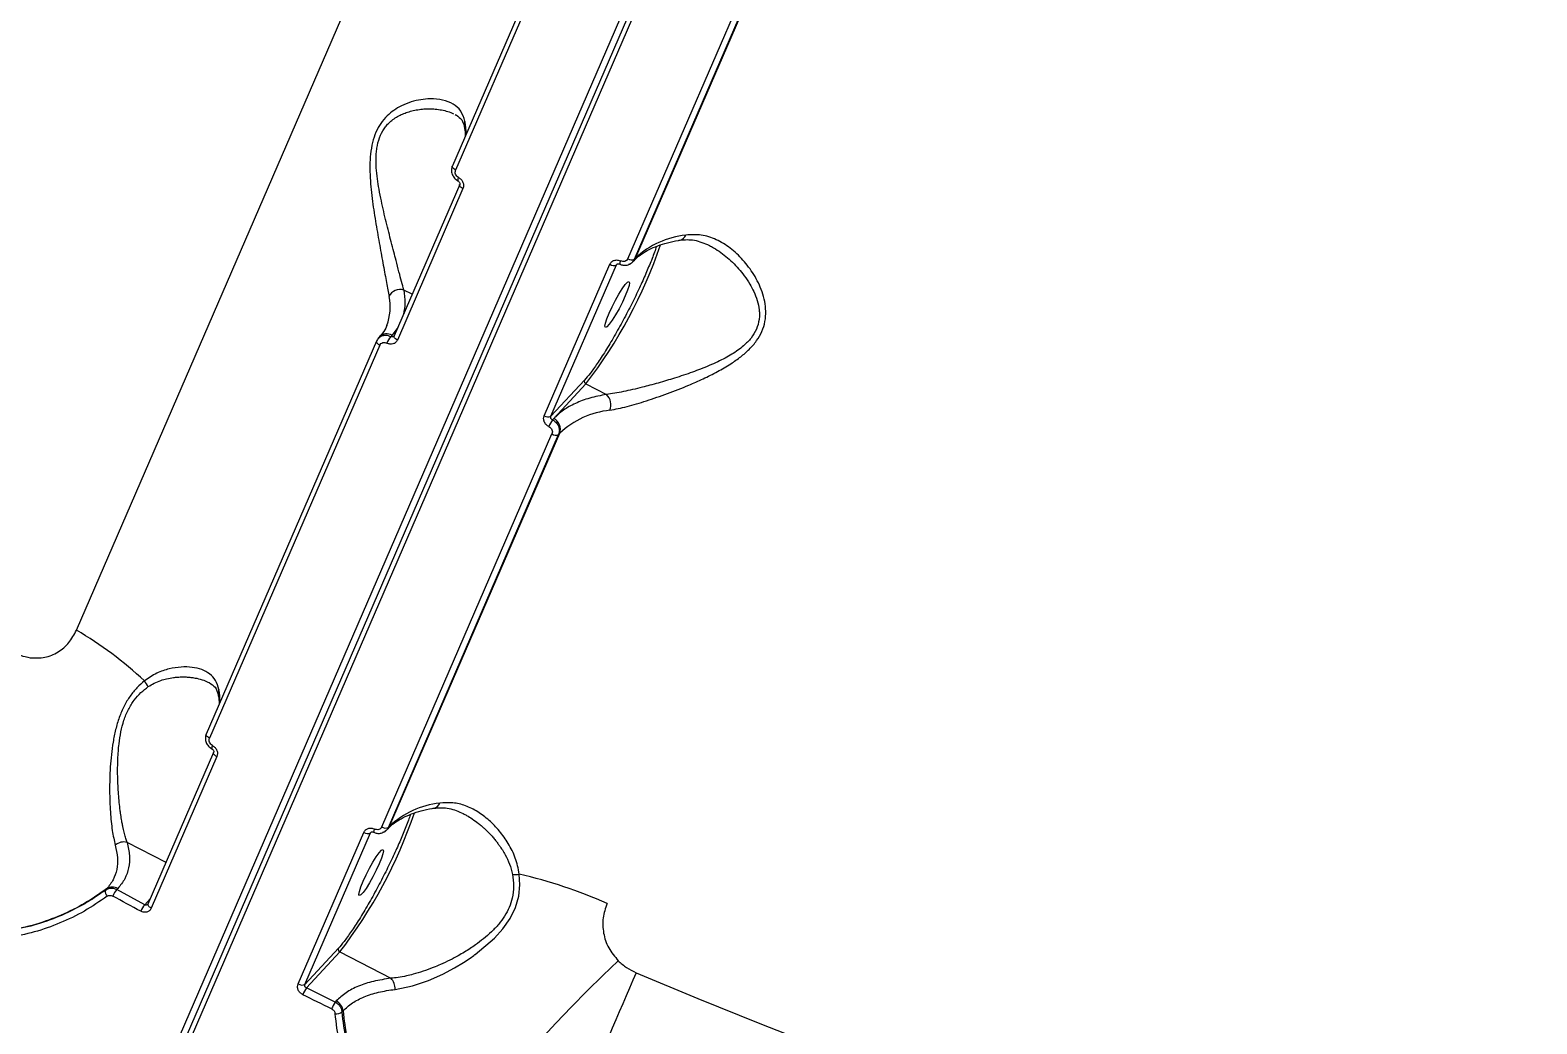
# Model space of a CAD drawing. Header units: millimetres. Extents: x -5873 to 5805, y -5301 to 4302.
# Drawn here: x -538.9 to -276.3, y 132.3 to 305.6 of the extents above; entities that cross this region are included whole.
import ezdxf

# ---------------------------------------------------------------- set-up
doc = ezdxf.new("R2010")
doc.units = ezdxf.units.MM
for name, color, linetype in [('DIKOM_ОБЪЕКТ', 7, 'Continuous'), ('DIKOM_РАЗМЕР_ЗОНА', 7, 'Continuous'), ('DIKOM_РАЗМЕР_ОБЪЕКТА', 7, 'Continuous')]:
    doc.layers.add(name, color=color, linetype=linetype)
doc.styles.add('style1', font='arial.ttf', dxfattribs={"width": 0.8})
doc.dimstyles.new('1-50', dxfattribs={"dimtxt": 300, "dimasz": 200, "dimexe": 100, "dimexo": 0, "dimgap": 100, "dimtad": 1, "dimtxsty": 'style1', "dimcen": 200, "dimclrd": 7, "dimclre": 7, "dimclrt": 7, "dimadec": 1, "dimazin": 2, "dimtfac": 1, "dimtmove": 0, "dimatfit": 2, "dimfxl": 0, "dimlwd": 25, "dimlwe": 18, "dimarcsym": 0})

# ---------------------------------------------------------------- blocks, each defined once
blk = doc.blocks.new('*D9')
at = {"layer": 'Defpoints', "color": 0, "transparency": 16777216}
for p in [(1338.11, 2802.44), (-4588.97, -1585.51), (-117.5, -1585.51)]:
    blk.add_point(p, dxfattribs=at)
at = {"layer": 'DIKOM_РАЗМЕР_ОБЪЕКТА', "color": 7, "lineweight": 18, "transparency": 16777216}
for p, q in [((1338.11, 2802.44), (-4688.97, 2802.44)), ((-117.5, -1585.51), (-4688.97, -1585.51))]:
    blk.add_line(p, q, dxfattribs=at)
at = {"layer": 'DIKOM_РАЗМЕР_ОБЪЕКТА', "color": 7, "lineweight": 25, "transparency": 16777216}
blk.add_line((-4588.97, 2602.44), (-4588.97, -1385.51), dxfattribs=at)
at = {"layer": 'DIKOM_РАЗМЕР_ОБЪЕКТА', "color": 7, "transparency": 16777216}
for points in [[(-4622.31, 2602.44), (-4555.64, 2602.44), (-4588.97, 2802.44)], [(-4622.31, -1385.51), (-4555.64, -1385.51), (-4588.97, -1585.51)]]:
    blk.add_solid(points, dxfattribs=at)
at = {"layer": 'DIKOM_РАЗМЕР_ОБЪЕКТА', "color": 7, "transparency": 16777216, "insert": (-4842.15, 460.98), "char_height": 300, "attachment_point": 5, "rotation": 90, "style": 'style1'}
blk.add_mtext('4400', dxfattribs=at)
blk = doc.blocks.new('*D10')
at = {"layer": 'Defpoints', "color": 0, "transparency": 16777216}
for p in [(4304.51, 1053.39), (-1538.59, -1332.39), (4304.51, -4224.84)]:
    blk.add_point(p, dxfattribs=at)
at = {"layer": 'DIKOM_РАЗМЕР_ОБЪЕКТА', "color": 7, "lineweight": 18, "transparency": 16777216}
for p, q in [((4304.51, 1053.39), (4304.51, -4324.84)), ((-1538.59, -1332.39), (-1538.59, -4324.84))]:
    blk.add_line(p, q, dxfattribs=at)
at = {"layer": 'DIKOM_РАЗМЕР_ОБЪЕКТА', "color": 7, "lineweight": 25, "transparency": 16777216}
blk.add_line((-1338.59, -4224.84), (4104.51, -4224.84), dxfattribs=at)
at = {"layer": 'DIKOM_РАЗМЕР_ОБЪЕКТА', "color": 7, "transparency": 16777216}
for points in [[(-1338.59, -4191.51), (-1338.59, -4258.18), (-1538.59, -4224.84)], [(4104.51, -4191.51), (4104.51, -4258.18), (4304.51, -4224.84)]]:
    blk.add_solid(points, dxfattribs=at)
at = {"layer": 'DIKOM_РАЗМЕР_ОБЪЕКТА', "color": 7, "transparency": 16777216, "insert": (1679.28, -3971.67), "char_height": 300, "attachment_point": 5, "style": 'style1'}
blk.add_mtext('5850', dxfattribs=at)
blk = doc.blocks.new('*D11')
at = {"layer": 'Defpoints', "color": 0, "transparency": 16777216}
for p in [(-510, 4302.44), (-5422.89, -3651.6), (284.83, -3651.6)]:
    blk.add_point(p, dxfattribs=at)
at = {"layer": 'DIKOM_РАЗМЕР_ЗОНА', "color": 7, "lineweight": 18, "transparency": 16777216}
for p, q in [((-510, 4302.44), (-5522.89, 4302.44)), ((284.83, -3651.6), (-5522.89, -3651.6))]:
    blk.add_line(p, q, dxfattribs=at)
at = {"layer": 'DIKOM_РАЗМЕР_ЗОНА', "color": 7, "lineweight": 25, "transparency": 16777216}
blk.add_line((-5422.89, 4102.44), (-5422.89, -3451.6), dxfattribs=at)
at = {"layer": 'DIKOM_РАЗМЕР_ЗОНА', "color": 7, "transparency": 16777216}
for points in [[(-5456.22, 4102.44), (-5389.56, 4102.44), (-5422.89, 4302.44)], [(-5456.22, -3451.6), (-5389.56, -3451.6), (-5422.89, -3651.6)]]:
    blk.add_solid(points, dxfattribs=at)
at = {"layer": 'DIKOM_РАЗМЕР_ЗОНА', "color": 7, "transparency": 16777216, "insert": (-5676.06, -474.49), "char_height": 300, "attachment_point": 5, "rotation": 90, "style": 'style1'}
blk.add_mtext('7950', dxfattribs=at)

msp = doc.modelspace()

# ---------------------------------------------------------------- linework, layer by layer
at = {"layer": 'DIKOM_ОБЪЕКТ', "color": 7, "linetype": 'Continuous', "lineweight": 15}
for p, q in [((-349.381, 507.769), (-522.35, 108.311)), ((-348.224, 507.593), (-521.193, 108.135)), ((-520.585, 107.401), (-347.616, 506.859)), ((-530.776, 200.964), (-405.696, 489.828)), ((-435.618, 350.401), (-465.28, 281.899)), ((-435.048, 349.686), (-464.71, 281.184)), ((-434.704, 265.715), (-405.042, 334.217)), ((-433.548, 265.615), (-403.886, 334.117)), ((-433.342, 265.836), (-403.68, 334.339)), ((-464.781, 290.85), (-464.607, 290.755)), ((-464.002, 278.669), (-475.438, 252.259)), ((-463.426, 277.952), (-474.862, 251.541)), ((-433.843, 265.161), (-433.637, 265.384)), ((-433.342, 265.836), (-433.548, 265.615)), ((-449.269, 238.347), (-437.833, 264.757)), ((-448.107, 238.244), (-436.672, 264.655)), ((-436.672, 264.655), (-436.511, 264.828)), ((-472.294, 259.518), (-473.743, 260.265)), ((-477.966, 252.092), (-478.172, 251.87)), ((-476.695, 254.084), (-476.771, 253.901)), ((-476.003, 252.148), (-475.785, 252.383)), ((-474.798, 253.737), (-475.785, 252.383)), ((-475.785, 252.383), (-475.034, 253.192)), ((-475.45, 252.219), (-475.484, 252.192)), ((-478.503, 251.362), (-508.165, 182.859)), ((-477.933, 250.647), (-507.595, 182.145)), ((-442.264, 244.542), (-448.107, 238.244)), ((-442.003, 243.902), (-447.611, 237.858)), ((-442.003, 243.902), (-438.437, 242.064)), ((-447.611, 237.858), (-447.829, 237.623)), ((-477.589, 166.676), (-447.927, 235.178)), ((-476.433, 166.576), (-446.77, 235.078)), ((-476.227, 166.797), (-446.565, 235.299)), ((-446.77, 235.078), (-446.565, 235.299)), ((-506.887, 179.63), (-518.323, 153.219)), ((-506.311, 178.912), (-517.747, 152.502)), ((-492.154, 139.308), (-480.718, 165.718)), ((-490.992, 139.205), (-479.556, 165.616)), ((-479.556, 165.616), (-479.396, 165.789)), ((-476.728, 166.122), (-476.522, 166.345)), ((-476.227, 166.797), (-476.433, 166.576)), ((-515.179, 160.479), (-521.956, 163.973)), ((-525.527, 155.847), (-525.699, 155.662)), ((-523.751, 155.741), (-523.564, 155.942)), ((-518.888, 153.109), (-523.751, 155.741)), ((-518.888, 153.109), (-517.919, 154.152)), ((-518.335, 153.18), (-518.369, 153.153)), ((-485.149, 145.502), (-490.992, 139.205)), ((-484.888, 144.863), (-490.714, 138.584)), ((-484.888, 144.863), (-475.994, 140.278)), ((-485.693, 136.121), (-490.714, 138.584)), ((-485.507, 136.322), (-485.693, 136.121)), ((-484.499, 134.422), (-484.328, 134.607))]:
    msp.add_line(p, q, dxfattribs=at)
at = {"layer": 'DIKOM_ОБЪЕКТ', "color": 7, "linetype": 'Continuous', "lineweight": 15, "flags": 128}
for points in [[(-464.71, 281.184), (-464.868, 281.279), (-465.008, 281.381), (-465.125, 281.488), (-465.214, 281.596), (-465.271, 281.7), (-465.296, 281.797), (-465.286, 281.883), (-465.28, 281.899)], [(-463.426, 277.952), (-463.586, 278.046), (-463.727, 278.149), (-463.845, 278.257), (-463.934, 278.365), (-463.993, 278.469), (-464.018, 278.567), (-464.008, 278.653), (-464.002, 278.669)], [(-433.342, 265.836), (-433.515, 265.532), (-433.637, 265.384)], [(-435.144, 259.258), (-435.654, 258.151), (-436.236, 257.01), (-436.843, 255.93), (-437.427, 254.996), (-437.939, 254.286), (-438.338, 253.856), (-438.592, 253.741), (-438.68, 253.95), (-438.596, 254.467), (-438.345, 255.25), (-437.949, 256.235), (-437.439, 257.343), (-436.857, 258.483), (-436.25, 259.564), (-435.666, 260.497), (-435.154, 261.208), (-434.755, 261.638), (-434.501, 261.753), (-434.413, 261.543), (-434.497, 261.026), (-434.748, 260.243), (-435.144, 259.258)], [(-474.862, 251.541), (-475.022, 251.636), (-475.163, 251.739), (-475.281, 251.846), (-475.37, 251.954), (-475.429, 252.059), (-475.453, 252.156), (-475.444, 252.243), (-475.438, 252.259)], [(-478.503, 251.362), (-478.509, 251.346), (-478.519, 251.26), (-478.494, 251.163), (-478.436, 251.059), (-478.348, 250.951), (-478.231, 250.844), (-478.091, 250.742), (-477.933, 250.647)], [(-507.595, 182.145), (-507.753, 182.24), (-507.893, 182.342), (-508.01, 182.449), (-508.099, 182.557), (-508.156, 182.661), (-508.181, 182.758), (-508.171, 182.844), (-508.165, 182.859)], [(-506.311, 178.912), (-506.471, 179.007), (-506.612, 179.11), (-506.729, 179.218), (-506.819, 179.326), (-506.877, 179.43), (-506.902, 179.527), (-506.893, 179.614), (-506.887, 179.63)], [(-476.227, 166.797), (-476.4, 166.493), (-476.522, 166.345)], [(-478.029, 160.219), (-478.539, 159.112), (-479.121, 157.971), (-479.728, 156.891), (-480.311, 155.957), (-480.824, 155.247), (-481.223, 154.816), (-481.477, 154.701), (-481.565, 154.911), (-481.48, 155.428), (-481.23, 156.211), (-480.834, 157.196), (-480.324, 158.304), (-479.742, 159.444), (-479.134, 160.525), (-478.551, 161.458), (-478.039, 162.169), (-477.64, 162.599), (-477.386, 162.714), (-477.298, 162.504), (-477.382, 161.987), (-477.633, 161.204), (-478.029, 160.219)], [(-475.263, 138.344), (-472.237, 138.957), (-469.44, 139.908), (-466.964, 141.007), (-464.919, 142.088), (-463.329, 143.041), (-462.194, 143.789), (-461.512, 144.269), (-461.34, 144.394), (-461.296, 144.426), (-461.284, 144.435), (-461.281, 144.437), (-461.28, 144.438), (-461.28, 144.438), (-461.28, 144.438), (-461.279, 144.438), (-461.279, 144.438), (-461.279, 144.438), (-461.279, 144.438), (-457.947, 147.277), (-456.472, 148.923), (-455.227, 150.708), (-454.29, 152.613), (-453.717, 154.579), (-453.506, 156.546), (-453.613, 158.443)], [(-519.59, 151.965), (-520.201, 152.293), (-520.811, 152.622), (-521.421, 152.952), (-522.031, 153.281), (-522.64, 153.611), (-523.249, 153.942), (-523.857, 154.272), (-524.465, 154.604)], [(-517.747, 152.502), (-517.907, 152.597), (-518.048, 152.7), (-518.165, 152.807), (-518.255, 152.915), (-518.313, 153.02), (-518.338, 153.117), (-518.329, 153.203), (-518.323, 153.219)], [(-436.365, 143.326), (-439.054, 140.776), (-441.784, 138.093), (-444.53, 135.303), (-447.263, 132.434), (-449.958, 129.514), (-452.587, 126.572), (-455.125, 123.637), (-457.546, 120.737), (-459.826, 117.903), (-461.944, 115.161), (-463.878, 112.539), (-465.609, 110.062), (-467.12, 107.755), (-468.395, 105.641), (-469.424, 103.741)], [(-433.25, 141.241), (-433.822, 139.92), (-434.403, 138.575), (-434.993, 137.209), (-435.591, 135.823), (-436.195, 134.421), (-436.805, 133.004), (-437.42, 131.575), (-438.038, 130.135)], [(-433.25, 141.241), (-422.511, 136.729), (-411.723, 132.364), (-400.897, 128.151), (-390.042, 124.095), (-379.169, 120.199), (-368.287, 116.466), (-357.407, 112.9), (-346.539, 109.504), (-335.694, 106.281), (-324.88, 103.236), (-314.108, 100.369), (-303.389, 97.684), (-292.732, 95.184), (-282.147, 92.87), (-271.644, 90.746)], [(-486.316, 134.937), (-486.947, 135.244), (-487.577, 135.551), (-488.206, 135.859), (-488.835, 136.168), (-489.464, 136.477), (-490.093, 136.786), (-490.721, 137.095), (-491.349, 137.406)]]:
    msp.add_lwpolyline(points, dxfattribs=at)
at = {"layer": 'DIKOM_ОБЪЕКТ', "color": 7, "linetype": 'Continuous', "lineweight": 15}
for centre, radius, start, end in [((-461.683, 289.058), 1.542, 156.06644, 189.95518), ((-473.004, 287.704), 10.108, 358.23601, 11.29883), ((-463.605, 279.463), 0.731, 144.15153, 190.73099), ((-509.547, 295.729), 85.136, 322.5009, 341.09844), ((-423.006, 254.821), 15.106, 96.07655, 133.1788), ((-425.889, 270.315), 1.369, 282.59182, 339.78881), ((-435.049, 264.762), 1.07, 147.88045, 178.67032), ((-434.038, 266.678), 1.171, 235.35613, 294.76169), ((-437.163, 265.722), 1.175, 235.20761, 294.69783), ((-474.366, 258.18), 2.176, 73.36074, 153.61933), ((-484.927, 257.246), 8.818, 338.98849, 12.44834), ((-476.683, 250.795), 1.824, 60.48664, 134.67746), ((-472.901, 249.455), 4.107, 139.04178, 157.84873), ((-441.783, 244.365), 0.513, 159.90563, 244.5851), ((-440.121, 240.245), 2.479, 337.71211, 47.1887), ((-436.228, 224.283), 15.107, 96.07844, 133.17809), ((-448.598, 239.312), 1.175, 235.20751, 294.69792), ((-442.275, 233.869), 6.703, 145.94637, 157.40641), ((-448.492, 236.005), 2.052, 339.90144, 64.57639), ((-447.261, 236.141), 1.171, 235.35011, 294.76771), ((-564.558, 143.378), 66.763, 46.88773, 59.60288), ((-516.192, 193.214), 2.95, 201.84306, 225.17548), ((-504.562, 190.018), 1.548, 156.13772, 189.88297), ((-515.89, 188.664), 10.108, 358.23619, 11.29841), ((-506.491, 180.424), 0.729, 144.13183, 190.79686), ((-465.891, 155.784), 15.103, 96.07409, 133.18244), ((-468.774, 171.275), 1.369, 282.58296, 339.79767), ((-552.446, 196.698), 85.152, 322.50224, 341.09622), ((-480.047, 166.683), 1.175, 235.20799, 294.71118), ((-477.927, 165.721), 1.078, 147.9929, 178.55786), ((-476.923, 167.639), 1.171, 235.35575, 294.76206), ((-522.513, 161.744), 2.298, 75.95968, 130.93239), ((-454.335, 161.809), 3.443, 262.32286, 282.10779), ((-473.472, 74.089), 86.66, 66.07455, 76.75273), ((-524.753, 155.316), 1.007, 159.90294, 227.49643), ((-524.469, 154.316), 1.861, 60.89984, 124.63598), ((-520.898, 153.157), 3.849, 137.83451, 157.92972), ((-515.781, 150.413), 4.113, 139.05575, 157.83476), ((-484.667, 145.326), 0.513, 159.927, 244.55625), ((-491.483, 140.272), 1.175, 235.20751, 294.69792), ((-477.727, 138.518), 2.469, 355.9615, 45.43361), ((-485.156, 134.828), 6.708, 145.94993, 157.40285), ((-479.299, 132), 7.607, 147.19843, 157.29036), ((-485.553, 135.913), 1.826, 265.05182, 305.2408), ((-486.488, 134.384), 2.172, 5.89597, 63.13703)]:
    msp.add_arc(centre, radius, start, end, dxfattribs=at)
for points, knots in [([(-463.093, 289.684), (-463.294, 290.319), (-463.694, 291.583), (-465.088, 292.764), (-466.906, 293.469), (-468.866, 293.652), (-470.75, 293.487), (-472.443, 293.097), (-474.044, 292.469), (-475.459, 291.646), (-476.69, 290.643), (-477.77, 289.379), (-478.644, 287.805), (-479.246, 285.982), (-479.57, 284.011), (-479.676, 281.93), (-479.595, 279.158), (-479.219, 275.707), (-478.6, 271.749), (-477.934, 267.993), (-477.301, 264.535), (-476.741, 261.438), (-476.457, 259.91), (-476.316, 259.147)], [0, 0, 0, 0, 0.0628384, 0.1250328, 0.1875518, 0.24966, 0.2915508, 0.3336369, 0.3744978, 0.4070913, 0.4371942, 0.4692346, 0.4998108, 0.5304216, 0.5624909, 0.5926592, 0.6253305, 0.6879405, 0.7501181, 0.8127572, 0.8751693, 0.9376727, 1, 1, 1, 1]), ([(-473.743, 260.265), (-473.867, 260.733), (-474.118, 261.674), (-474.575, 263.436), (-475.034, 265.205), (-475.492, 266.962), (-475.919, 268.608), (-476.367, 270.352), (-476.809, 272.121), (-477.245, 273.935), (-477.671, 275.842), (-478.044, 277.741), (-478.354, 279.679), (-478.557, 281.593), (-478.596, 283.248), (-478.502, 284.54), (-478.311, 285.803), (-477.866, 287.282), (-477.131, 288.511), (-476.422, 289.316), (-475.787, 289.888), (-475.036, 290.411), (-474.184, 290.864), (-473.288, 291.227), (-472.317, 291.515), (-471.292, 291.721), (-470.265, 291.836), (-469.255, 291.869), (-468.212, 291.821), (-467.135, 291.671), (-466.048, 291.41), (-465.394, 291.14), (-465.058, 291.001)], [0, 0, 0, 0, 0.0484913, 0.097395, 0.1477178, 0.1827237, 0.2215824, 0.2585865, 0.2956709, 0.3325194, 0.3692851, 0.4093297, 0.4433179, 0.4803901, 0.5175835, 0.5365619, 0.5545627, 0.5918759, 0.62894, 0.6469717, 0.6659915, 0.6901735, 0.7148316, 0.7400635, 0.7667156, 0.7972318, 0.8277415, 0.8562259, 0.8875995, 0.9242866, 0.9611132, 1, 1, 1, 1]), ([(-464.612, 290.777), (-464.245, 290.507), (-463.507, 289.965), (-463.306, 289.194), (-463.204, 288.806)], [0, 0, 0, 0, 0.4971701, 1, 1, 1, 1]), ([(-463.222, 288.786), (-463.171, 288.545), (-463.042, 287.934), (-463.043, 287.394), (-463.043, 287.067)], [0, 0, 0, 0, 0.3940806, 1, 1, 1, 1]), ([(-465.293, 281.86), (-465.36, 281.629), (-465.493, 281.168), (-465.334, 280.42), (-464.941, 279.749), (-464.529, 279.467), (-464.323, 279.327)], [0, 0, 0, 0, 0.2527509, 0.503487, 0.7522871, 1, 1, 1, 1]), ([(-464.197, 279.891), (-464.306, 279.965), (-464.522, 280.113), (-464.728, 280.457), (-464.811, 280.838), (-464.744, 281.069), (-464.71, 281.184)], [0, 0, 0, 0, 0.2508214, 0.5001797, 0.7499817, 1, 1, 1, 1]), ([(-464.323, 279.327), (-464.257, 279.283), (-464.127, 279.196), (-464.009, 279.003), (-463.962, 278.801), (-463.997, 278.686), (-464.014, 278.63)], [0, 0, 0, 0, 0.2600247, 0.512396, 0.7587254, 1, 1, 1, 1]), ([(-464.197, 279.891), (-464.034, 279.78), (-463.708, 279.559), (-463.4, 279.042), (-463.274, 278.471), (-463.376, 278.125), (-463.426, 277.952)], [0, 0, 0, 0, 0.2505275, 0.5002142, 0.7499912, 1, 1, 1, 1]), ([(-437.828, 239.305), (-436.856, 239.5), (-434.922, 239.888), (-431.471, 240.925), (-427.84, 242.174), (-424.495, 243.485), (-421.563, 244.779), (-419.093, 246.006), (-416.887, 247.285), (-415.032, 248.582), (-413.492, 249.919), (-412.215, 251.395), (-411.273, 253.043), (-410.737, 254.794), (-410.608, 256.555), (-410.812, 258.302), (-411.425, 260.501), (-412.669, 263.016), (-414.591, 265.57), (-416.815, 267.647), (-419.269, 269.143), (-421.884, 270.024), (-423.699, 269.903), (-424.605, 269.842)], [0, 0, 0, 0, 0.0628398, 0.1250345, 0.1875523, 0.2496615, 0.2915517, 0.3336364, 0.3744983, 0.4070907, 0.4371934, 0.469234, 0.4998098, 0.5304212, 0.5624916, 0.5926599, 0.6253326, 0.6879409, 0.7501176, 0.8127586, 0.8751689, 0.937674, 1, 1, 1, 1]), ([(-433.608, 265.375), (-433.513, 265.489), (-433.155, 265.915), (-432.293, 266.573), (-431.028, 267.335), (-429.539, 267.99), (-427.824, 268.521), (-426.499, 268.847), (-425.694, 268.955), (-425.591, 268.968)], [0, 0, 0, 0, 0.067954, 0.2545208, 0.4362125, 0.6157668, 0.7947079, 0.9736569, 1, 1, 1, 1]), ([(-429.725, 267.871), (-429.751, 267.784), (-429.952, 267.106), (-430.556, 265.511), (-431.232, 263.902), (-431.56, 263.121)], [0, 0, 0, 0, 0.0712326, 0.5491203, 1, 1, 1, 1]), ([(-425.604, 268.976), (-424.774, 269.039), (-423.1, 269.165), (-421.365, 268.413), (-420.491, 268.033)], [0, 0, 0, 0, 0.49624, 1, 1, 1, 1]), ([(-420.497, 268.021), (-420.366, 267.957), (-419.787, 267.678), (-418.819, 267.049), (-417.603, 266.14), (-416.465, 265.121), (-415.392, 263.997), (-414.37, 262.735), (-413.475, 261.399), (-412.706, 259.957), (-412.119, 258.459), (-411.815, 257.087), (-411.755, 255.963), (-411.814, 254.824), (-412.096, 253.993), (-412.287, 253.433)], [0, 0, 0, 0, 0.0270533, 0.1194501, 0.2074471, 0.2956362, 0.3832604, 0.4706888, 0.5659142, 0.6467317, 0.7348882, 0.8233351, 0.86847, 0.9112721, 1, 1, 1, 1]), ([(-437.833, 264.757), (-437.742, 264.91), (-437.561, 265.215), (-437.073, 265.47), (-436.506, 265.536), (-436.139, 265.399), (-435.956, 265.331)], [0, 0, 0, 0, 0.2505073, 0.5001996, 0.7499797, 1, 1, 1, 1]), ([(-434.704, 265.715), (-434.765, 265.613), (-434.886, 265.41), (-435.211, 265.239), (-435.589, 265.195), (-435.834, 265.286), (-435.956, 265.331)], [0, 0, 0, 0, 0.2507596, 0.5001616, 0.7500538, 1, 1, 1, 1]), ([(-433.548, 265.615), (-433.662, 265.416), (-433.837, 265.113), (-434.228, 264.851), (-434.448, 264.73), (-434.575, 264.709), (-434.575, 264.709)], [0, 0, 0, 0, 0.4821888, 0.7362815, 0.998509, 1, 1, 1, 1]), ([(-431.56, 263.121), (-431.925, 262.298), (-432.677, 260.603), (-434.02, 257.843), (-435.505, 254.98), (-437.067, 252.17), (-438.608, 249.593), (-440.03, 247.412), (-441.277, 245.676), (-441.942, 244.912), (-442.264, 244.542)], [0, 0, 0, 0, 0.1165178, 0.2400117, 0.3686422, 0.500001, 0.6313579, 0.7599874, 0.8834847, 1, 1, 1, 1]), ([(-436.586, 264.78), (-436.561, 264.799), (-436.509, 264.839), (-436.398, 264.86), (-436.266, 264.85), (-436.169, 264.808), (-436.12, 264.787)], [0, 0, 0, 0, 0.2370642, 0.480274, 0.7329723, 1, 1, 1, 1]), ([(-436.12, 264.787), (-435.931, 264.714), (-435.552, 264.567), (-434.935, 264.57), (-434.346, 264.738), (-434.039, 264.991), (-433.886, 265.117)], [0, 0, 0, 0, 0.2455673, 0.4944145, 0.7467766, 1, 1, 1, 1]), ([(-473.743, 260.265), (-473.633, 259.504), (-473.419, 258.015), (-473.675, 256.688), (-473.8, 256.04)], [0, 0, 0, 0, 0.5116681, 1, 1, 1, 1]), ([(-478.076, 251.965), (-477.983, 252.038), (-477.795, 252.188), (-477.391, 252.353), (-476.936, 252.408), (-476.437, 252.341), (-476.155, 252.215), (-476.003, 252.148)], [0, 0, 0, 0, 0.1678245, 0.3409107, 0.6058238, 0.7868956, 1, 1, 1, 1]), ([(-476.721, 254.051), (-476.733, 254.012), (-476.878, 253.534), (-477.273, 252.887), (-477.801, 252.311), (-477.995, 252.101)], [0, 0, 0, 0, 0.0530372, 0.6533954, 1, 1, 1, 1]), ([(-475.401, 252.315), (-475.43, 252.265), (-475.474, 252.19), (-475.569, 252.125), (-475.67, 252.084), (-475.785, 252.075), (-475.906, 252.099), (-475.969, 252.131), (-476.003, 252.148)], [0, 0, 0, 0, 0.2443502, 0.3708852, 0.4999732, 0.7196398, 0.8525238, 1, 1, 1, 1]), ([(-412.287, 253.433), (-412.569, 252.901), (-412.987, 252.11), (-413.823, 251.18), (-414.584, 250.465), (-415.515, 249.747), (-416.602, 249.038), (-417.778, 248.374), (-419.086, 247.723), (-420.508, 247.088), (-421.981, 246.493), (-423.479, 245.934), (-424.999, 245.407), (-426.51, 244.916), (-427.984, 244.464), (-429.42, 244.046), (-430.827, 243.659), (-432.893, 243.126), (-435.565, 242.497), (-437.476, 242.209), (-438.437, 242.064)], [0, 0, 0, 0, 0.0627173, 0.0932384, 0.1254304, 0.1663535, 0.2080808, 0.2507843, 0.2958874, 0.3475247, 0.3991646, 0.4473948, 0.500458, 0.5538844, 0.6016562, 0.6519864, 0.7030721, 0.7499626, 0.8744112, 1, 1, 1, 1]), ([(-478.129, 251.914), (-478.208, 251.825), (-478.367, 251.648), (-478.466, 251.431), (-478.515, 251.323)], [0, 0, 0, 0, 0.5005312, 1, 1, 1, 1]), ([(-477.933, 250.647), (-477.872, 250.748), (-477.751, 250.95), (-477.432, 251.115), (-477.063, 251.15), (-476.824, 251.053), (-476.705, 251.004)], [0, 0, 0, 0, 0.2507186, 0.5000937, 0.7499315, 1, 1, 1, 1]), ([(-474.862, 251.541), (-474.953, 251.389), (-475.133, 251.085), (-475.613, 250.838), (-476.169, 250.784), (-476.526, 250.931), (-476.705, 251.004)], [0, 0, 0, 0, 0.2505411, 0.5002026, 0.7500241, 1, 1, 1, 1]), ([(-438.437, 242.064), (-439.426, 241.868), (-441.404, 241.476), (-443.892, 240.528), (-446.033, 239.353), (-447.085, 238.356), (-447.611, 237.858)], [0, 0, 0, 0, 0.2500017, 0.4999976, 0.7499865, 1, 1, 1, 1]), ([(-448.464, 236.445), (-448.632, 236.55), (-448.967, 236.761), (-449.286, 237.267), (-449.419, 237.829), (-449.319, 238.174), (-449.269, 238.347)], [0, 0, 0, 0, 0.2506177, 0.5002391, 0.7500304, 1, 1, 1, 1]), ([(-448.464, 236.445), (-448.352, 236.374), (-448.129, 236.233), (-447.915, 235.897), (-447.826, 235.522), (-447.893, 235.293), (-447.927, 235.178)], [0, 0, 0, 0, 0.2507023, 0.5000765, 0.7499716, 1, 1, 1, 1]), ([(-447.829, 237.623), (-447.863, 237.641), (-447.928, 237.676), (-448.026, 237.764), (-448.096, 237.868), (-448.133, 237.981), (-448.149, 238.103), (-448.124, 238.188), (-448.107, 238.244)], [0, 0, 0, 0, 0.1476068, 0.2804689, 0.5004084, 0.6294549, 0.7558215, 1, 1, 1, 1]), ([(-447.829, 237.623), (-447.683, 237.537), (-447.414, 237.378), (-447.047, 236.999), (-446.792, 236.578), (-446.658, 236.133), (-446.602, 235.637), (-446.704, 235.299), (-446.77, 235.078)], [0, 0, 0, 0, 0.1617484, 0.2992564, 0.5003901, 0.6315496, 0.7587283, 1, 1, 1, 1]), ([(-538.858, 196.165), (-537.989, 196.13), (-536.256, 196.06), (-533.927, 197.07), (-531.991, 198.687), (-531.181, 200.205), (-530.776, 200.964)], [0, 0, 0, 0, 0.2506991, 0.5004193, 0.7502485, 1, 1, 1, 1]), ([(-542.155, 197.386), (-541.624, 197.094), (-540.563, 196.509), (-539.426, 196.28), (-538.858, 196.165)], [0, 0, 0, 0, 0.5004331, 1, 1, 1, 1]), ([(-505.978, 190.645), (-506.138, 191.189), (-506.459, 192.272), (-507.516, 193.38), (-508.904, 194.142), (-510.597, 194.538), (-512.523, 194.594), (-514.611, 194.268), (-516.813, 193.569), (-518.224, 192.601), (-518.93, 192.116)], [0, 0, 0, 0, 0.1259334, 0.2508903, 0.375586, 0.5008443, 0.6251023, 0.7501469, 0.8750283, 1, 1, 1, 1]), ([(-518.93, 192.116), (-519.371, 191.739), (-520.253, 190.986), (-521.47, 189.503), (-522.525, 187.756), (-523.365, 185.772), (-523.989, 183.645), (-524.572, 180.732), (-524.942, 177.073), (-525.043, 172.939), (-524.905, 169.204), (-524.586, 165.931), (-524.207, 164.296), (-524.018, 163.48)], [0, 0, 0, 0, 0.0636278, 0.1271829, 0.1905721, 0.2535785, 0.316729, 0.3794361, 0.5039789, 0.6283905, 0.7519462, 0.8760941, 1, 1, 1, 1]), ([(-518.271, 191.122), (-517.938, 191.329), (-517.23, 191.771), (-516.145, 192.201), (-515.013, 192.524), (-514.16, 192.677), (-513.525, 192.752), (-513.134, 192.786), (-512.709, 192.81), (-512.252, 192.82), (-511.9, 192.814), (-511.492, 192.797), (-511.003, 192.762), (-510.394, 192.684), (-509.56, 192.528), (-508.634, 192.28), (-507.965, 191.961), (-507.659, 191.815)], [0, 0, 0, 0, 0.0890367, 0.1894968, 0.2776162, 0.3788086, 0.4098517, 0.4443239, 0.4822127, 0.5235289, 0.5682717, 0.5790079, 0.6372729, 0.7066684, 0.7567276, 0.888923, 1, 1, 1, 1]), ([(-507.654, 191.821), (-507.27, 191.572), (-506.459, 191.044), (-506.217, 190.208), (-506.089, 189.767)], [0, 0, 0, 0, 0.4734574, 1, 1, 1, 1]), ([(-521.956, 163.973), (-522.033, 164.201), (-522.195, 164.68), (-522.426, 165.516), (-522.595, 166.239), (-522.711, 166.794), (-522.78, 167.138), (-522.852, 167.528), (-522.964, 168.166), (-523.06, 168.798), (-523.133, 169.329), (-523.213, 169.935), (-523.326, 170.904), (-523.454, 172.355), (-523.551, 173.877), (-523.606, 175.428), (-523.617, 176.984), (-523.58, 178.446), (-523.499, 179.828), (-523.347, 181.414), (-523.065, 183.236), (-522.545, 185.27), (-521.781, 187.158), (-520.773, 188.791), (-519.58, 190.138), (-518.708, 190.793), (-518.271, 191.122)], [0, 0, 0, 0, 0.0380212, 0.0795775, 0.1246699, 0.1379239, 0.1527151, 0.1690423, 0.186907, 0.2310984, 0.2435661, 0.2473926, 0.2995859, 0.3495887, 0.3984073, 0.4517079, 0.4991322, 0.5441188, 0.5857499, 0.6240956, 0.6866504, 0.7493229, 0.8119029, 0.8744183, 0.9370834, 1, 1, 1, 1]), ([(-506.107, 189.747), (-506.056, 189.506), (-505.927, 188.895), (-505.927, 188.355), (-505.928, 188.027)], [0, 0, 0, 0, 0.3940717, 1, 1, 1, 1]), ([(-508.178, 182.82), (-508.245, 182.589), (-508.378, 182.129), (-508.219, 181.38), (-507.826, 180.71), (-507.413, 180.428), (-507.207, 180.287)], [0, 0, 0, 0, 0.2527538, 0.5034558, 0.7522592, 1, 1, 1, 1]), ([(-507.082, 180.851), (-507.19, 180.925), (-507.407, 181.073), (-507.613, 181.418), (-507.696, 181.799), (-507.629, 182.03), (-507.595, 182.145)], [0, 0, 0, 0, 0.2508213, 0.5001793, 0.7499821, 1, 1, 1, 1]), ([(-507.207, 180.287), (-507.142, 180.244), (-507.012, 180.157), (-506.893, 179.964), (-506.847, 179.762), (-506.882, 179.647), (-506.899, 179.591)], [0, 0, 0, 0, 0.2599337, 0.5122951, 0.7587313, 1, 1, 1, 1]), ([(-507.082, 180.851), (-506.919, 180.741), (-506.593, 180.52), (-506.285, 180.002), (-506.159, 179.431), (-506.261, 179.085), (-506.311, 178.912)], [0, 0, 0, 0, 0.2505775, 0.5002558, 0.7500346, 1, 1, 1, 1]), ([(-453.613, 158.443), (-453.806, 159.394), (-454.193, 161.295), (-455.488, 163.795), (-457.049, 166.002), (-458.857, 167.869), (-460.844, 169.367), (-462.969, 170.412), (-465.197, 170.992), (-466.725, 170.866), (-467.489, 170.803)], [0, 0, 0, 0, 0.1255224, 0.2508056, 0.3751264, 0.5003488, 0.6252686, 0.7505266, 0.8751649, 1, 1, 1, 1]), ([(-476.493, 166.336), (-476.397, 166.45), (-476.04, 166.876), (-475.178, 167.534), (-473.913, 168.296), (-472.424, 168.951), (-470.71, 169.481), (-469.383, 169.808), (-468.579, 169.915), (-468.476, 169.929)], [0, 0, 0, 0, 0.067949, 0.2545185, 0.4362112, 0.6157667, 0.7947075, 0.9736655, 1, 1, 1, 1]), ([(-472.61, 168.832), (-472.636, 168.744), (-472.837, 168.067), (-473.441, 166.472), (-474.117, 164.863), (-474.445, 164.082)], [0, 0, 0, 0, 0.0712219, 0.5491105, 1, 1, 1, 1]), ([(-468.489, 169.937), (-467.604, 169.996), (-465.9, 170.109), (-464.196, 169.356), (-463.377, 168.995)], [0, 0, 0, 0, 0.5195153, 1, 1, 1, 1]), ([(-463.382, 168.982), (-463.183, 168.882), (-462.647, 168.613), (-461.756, 168.04), (-460.977, 167.471), (-460.416, 167.015), (-460.088, 166.735), (-459.631, 166.327), (-459.228, 165.939), (-458.932, 165.636), (-458.695, 165.389), (-458.352, 165.017), (-457.892, 164.479), (-457.469, 163.945), (-456.839, 163.091), (-456.075, 161.877), (-455.25, 160.197), (-454.948, 159.002), (-454.795, 158.397)], [0, 0, 0, 0, 0.0521927, 0.1405664, 0.2415288, 0.2689897, 0.3007037, 0.3366783, 0.4031095, 0.4220046, 0.4278709, 0.4765408, 0.5303345, 0.5781251, 0.6199065, 0.7522993, 0.8747155, 1, 1, 1, 1]), ([(-480.718, 165.718), (-480.627, 165.871), (-480.446, 166.176), (-479.958, 166.431), (-479.391, 166.497), (-479.024, 166.36), (-478.841, 166.292)], [0, 0, 0, 0, 0.2505612, 0.5001962, 0.7499786, 1, 1, 1, 1]), ([(-479.471, 165.741), (-479.445, 165.76), (-479.394, 165.8), (-479.282, 165.821), (-479.151, 165.81), (-479.054, 165.769), (-479.004, 165.748)], [0, 0, 0, 0, 0.2369775, 0.4801479, 0.7327913, 1, 1, 1, 1]), ([(-479.004, 165.748), (-478.816, 165.675), (-478.437, 165.527), (-477.82, 165.53), (-477.231, 165.698), (-476.924, 165.951), (-476.771, 166.078)], [0, 0, 0, 0, 0.2454889, 0.494448, 0.7467341, 1, 1, 1, 1]), ([(-477.589, 166.676), (-477.65, 166.574), (-477.771, 166.371), (-478.096, 166.2), (-478.474, 166.156), (-478.718, 166.247), (-478.841, 166.292)], [0, 0, 0, 0, 0.250762, 0.5001307, 0.7498876, 1, 1, 1, 1]), ([(-476.433, 166.576), (-476.547, 166.376), (-476.721, 166.072), (-477.114, 165.815), (-477.332, 165.684), (-477.46, 165.67), (-477.46, 165.67)], [0, 0, 0, 0, 0.482052, 0.7362947, 0.9985196, 1, 1, 1, 1]), ([(-524.018, 163.48), (-523.855, 162.738), (-523.528, 161.257), (-523.692, 159.243), (-524.291, 157.399), (-525.114, 156.365), (-525.527, 155.847)], [0, 0, 0, 0, 0.2513151, 0.5018763, 0.7502614, 1, 1, 1, 1]), ([(-521.956, 163.973), (-521.787, 163.192), (-521.452, 161.632), (-521.63, 159.513), (-522.264, 157.573), (-523.13, 156.487), (-523.564, 155.942)], [0, 0, 0, 0, 0.2512127, 0.5017588, 0.7501832, 1, 1, 1, 1]), ([(-474.445, 164.082), (-474.81, 163.259), (-475.562, 161.564), (-476.905, 158.804), (-478.39, 155.941), (-479.952, 153.131), (-481.493, 150.554), (-482.915, 148.373), (-484.162, 146.636), (-484.827, 145.873), (-485.149, 145.502)], [0, 0, 0, 0, 0.1165141, 0.2400126, 0.3686392, 0.4999984, 0.6313594, 0.7599892, 0.8834831, 1, 1, 1, 1]), ([(-454.795, 158.397), (-454.694, 157.722), (-454.492, 156.368), (-454.728, 154.941), (-454.847, 154.226)], [0, 0, 0, 0, 0.4991559, 1, 1, 1, 1]), ([(-525.527, 155.847), (-526.772, 154.989), (-529.283, 153.258), (-533.458, 151.21), (-537.918, 149.547), (-541.084, 148.874), (-542.68, 148.535)], [0, 0, 0, 0, 0.2440508, 0.4920603, 0.7440428, 1, 1, 1, 1]), ([(-525.699, 155.662), (-526.571, 155.05), (-528.286, 153.848), (-530.989, 152.34), (-534.253, 150.824), (-538.118, 149.441), (-541.179, 148.833), (-542.68, 148.535)], [0, 0, 0, 0, 0.173136, 0.3402607, 0.5013843, 0.7555296, 1, 1, 1, 1]), ([(-525.699, 155.662), (-525.597, 155.727), (-525.369, 155.873), (-524.922, 155.99), (-524.352, 155.993), (-523.961, 155.829), (-523.751, 155.741)], [0, 0, 0, 0, 0.1858175, 0.4145568, 0.6859601, 1, 1, 1, 1]), ([(-525.433, 154.573), (-526.734, 153.682), (-529.336, 151.901), (-533.617, 149.852), (-538.094, 148.24), (-541.223, 147.622), (-542.787, 147.313)], [0, 0, 0, 0, 0.2506444, 0.5013251, 0.7506014, 1, 1, 1, 1]), ([(-525.433, 154.573), (-525.363, 154.615), (-525.223, 154.7), (-524.972, 154.739), (-524.711, 154.717), (-524.547, 154.641), (-524.465, 154.604)], [0, 0, 0, 0, 0.2509085, 0.5003391, 0.7500281, 1, 1, 1, 1]), ([(-517.747, 152.502), (-517.838, 152.35), (-518.018, 152.046), (-518.498, 151.799), (-519.053, 151.745), (-519.411, 151.892), (-519.59, 151.965)], [0, 0, 0, 0, 0.2505362, 0.5001951, 0.7500123, 1, 1, 1, 1]), ([(-518.286, 153.276), (-518.315, 153.226), (-518.359, 153.151), (-518.454, 153.086), (-518.555, 153.044), (-518.67, 153.036), (-518.791, 153.06), (-518.854, 153.092), (-518.888, 153.109)], [0, 0, 0, 0, 0.2443501, 0.3708122, 0.4999524, 0.7196189, 0.8522553, 1, 1, 1, 1]), ([(-454.847, 154.226), (-455.001, 153.694), (-455.309, 152.625), (-456.136, 151.113), (-457.192, 149.682), (-458.432, 148.369), (-459.81, 147.16), (-461.068, 146.212), (-462.197, 145.446), (-463.205, 144.812), (-464.38, 144.13), (-465.768, 143.398), (-467.223, 142.711), (-468.786, 142.057), (-470.39, 141.469), (-471.935, 141.002), (-473.389, 140.651), (-474.692, 140.405), (-475.575, 140.319), (-475.994, 140.278)], [0, 0, 0, 0, 0.0623297, 0.1250567, 0.1852499, 0.250492, 0.3130025, 0.3752661, 0.4139317, 0.4556675, 0.5004976, 0.5583331, 0.6248613, 0.6778222, 0.7500115, 0.8243244, 0.8744442, 0.9404631, 1, 1, 1, 1]), ([(-438.327, 153.303), (-438.604, 152.478), (-439.159, 150.829), (-439.031, 148.147), (-438.196, 145.507), (-436.976, 144.054), (-436.365, 143.326)], [0, 0, 0, 0, 0.2497471, 0.4995772, 0.7493062, 1, 1, 1, 1]), ([(-436.365, 143.326), (-435.9, 142.908), (-434.966, 142.07), (-433.823, 141.518), (-433.25, 141.241)], [0, 0, 0, 0, 0.4988064, 1, 1, 1, 1]), ([(-491.349, 137.406), (-491.517, 137.511), (-491.852, 137.722), (-492.171, 138.227), (-492.304, 138.79), (-492.204, 139.135), (-492.154, 139.308)], [0, 0, 0, 0, 0.2505542, 0.5002492, 0.7500118, 1, 1, 1, 1]), ([(-490.714, 138.584), (-490.748, 138.602), (-490.813, 138.636), (-490.911, 138.725), (-490.981, 138.829), (-491.018, 138.942), (-491.034, 139.064), (-491.009, 139.149), (-490.992, 139.205)], [0, 0, 0, 0, 0.1475405, 0.280412, 0.5003673, 0.6294229, 0.7559373, 1, 1, 1, 1]), ([(-475.994, 140.278), (-477.027, 140.121), (-479.09, 139.808), (-481.685, 138.94), (-483.906, 137.814), (-484.973, 136.819), (-485.507, 136.322)], [0, 0, 0, 0, 0.2495085, 0.49822, 0.748701, 1, 1, 1, 1]), ([(-484.328, 134.607), (-483.819, 135.08), (-482.803, 136.025), (-480.688, 137.091), (-478.215, 137.909), (-476.249, 138.199), (-475.263, 138.344)], [0, 0, 0, 0, 0.2512242, 0.5016644, 0.7500778, 1, 1, 1, 1]), ([(-486.316, 134.937), (-486.236, 134.89), (-486.077, 134.797), (-485.89, 134.591), (-485.755, 134.352), (-485.725, 134.18), (-485.71, 134.094)], [0, 0, 0, 0, 0.2510309, 0.5004666, 0.7502765, 1, 1, 1, 1]), ([(-479.577, 114.726), (-480.386, 116.265), (-482.004, 119.342), (-483.773, 124.184), (-485.089, 129.114), (-485.503, 132.434), (-485.71, 134.094)], [0, 0, 0, 0, 0.2507145, 0.501318, 0.7506714, 1, 1, 1, 1]), ([(-485.693, 136.121), (-485.496, 135.999), (-485.128, 135.771), (-484.765, 135.288), (-484.561, 134.835), (-484.519, 134.55), (-484.499, 134.422)], [0, 0, 0, 0, 0.314053, 0.5854566, 0.8141495, 1, 1, 1, 1]), ([(-478.509, 115.453), (-479.033, 116.427), (-480.094, 118.4), (-481.435, 121.508), (-482.737, 125.181), (-483.884, 129.502), (-484.291, 132.753), (-484.499, 134.422)], [0, 0, 0, 0, 0.162776, 0.3298994, 0.5013857, 0.7440111, 1, 1, 1, 1]), ([(-484.328, 134.607), (-484.139, 133.009), (-483.757, 129.788), (-482.531, 124.955), (-480.849, 120.126), (-479.293, 117.019), (-478.509, 115.453)], [0, 0, 0, 0, 0.2440443, 0.4920634, 0.7440438, 1, 1, 1, 1])]:
    msp.add_open_spline(points, degree=3, knots=knots, dxfattribs=at)

# ---------------------------------------------------------------- dimensions: what is measured, and where the dimension line sits
at = {"layer": 'DIKOM_РАЗМЕР_ЗОНА'}
dim = msp.add_linear_dim(base=(-5422.889, -3651.603), p1=(-510.005, 4302.437), p2=(284.83, -3651.603), angle=90, text='7950', dimstyle='1-50', dxfattribs=at)
dim.commit()
dim.dimension.update_dxf_attribs({"geometry": '*D11', "text_midpoint": (-5422.889, -474.491), "dimtype": 160})
at = {"layer": 'DIKOM_РАЗМЕР_ОБЪЕКТА'}
dim = msp.add_linear_dim(base=(-4588.973, -1585.515), p1=(1338.114, 2802.437), p2=(-117.504, -1585.515), angle=90, text='4400', dimstyle='1-50', dxfattribs=at)
dim.commit()
dim.dimension.update_dxf_attribs({"geometry": '*D9', "text_midpoint": (-4588.973, 460.978), "dimtype": 160})
dim = msp.add_linear_dim(base=(4304.512, -4224.842), p1=(-1538.592, -1332.389), p2=(4304.512, 1053.391), text='5850', dimstyle='1-50', dxfattribs=at)
dim.commit()
dim.dimension.update_dxf_attribs({"geometry": '*D10', "text_midpoint": (1679.282, -4224.842), "dimtype": 160})

doc.saveas('drawing.dxf')
